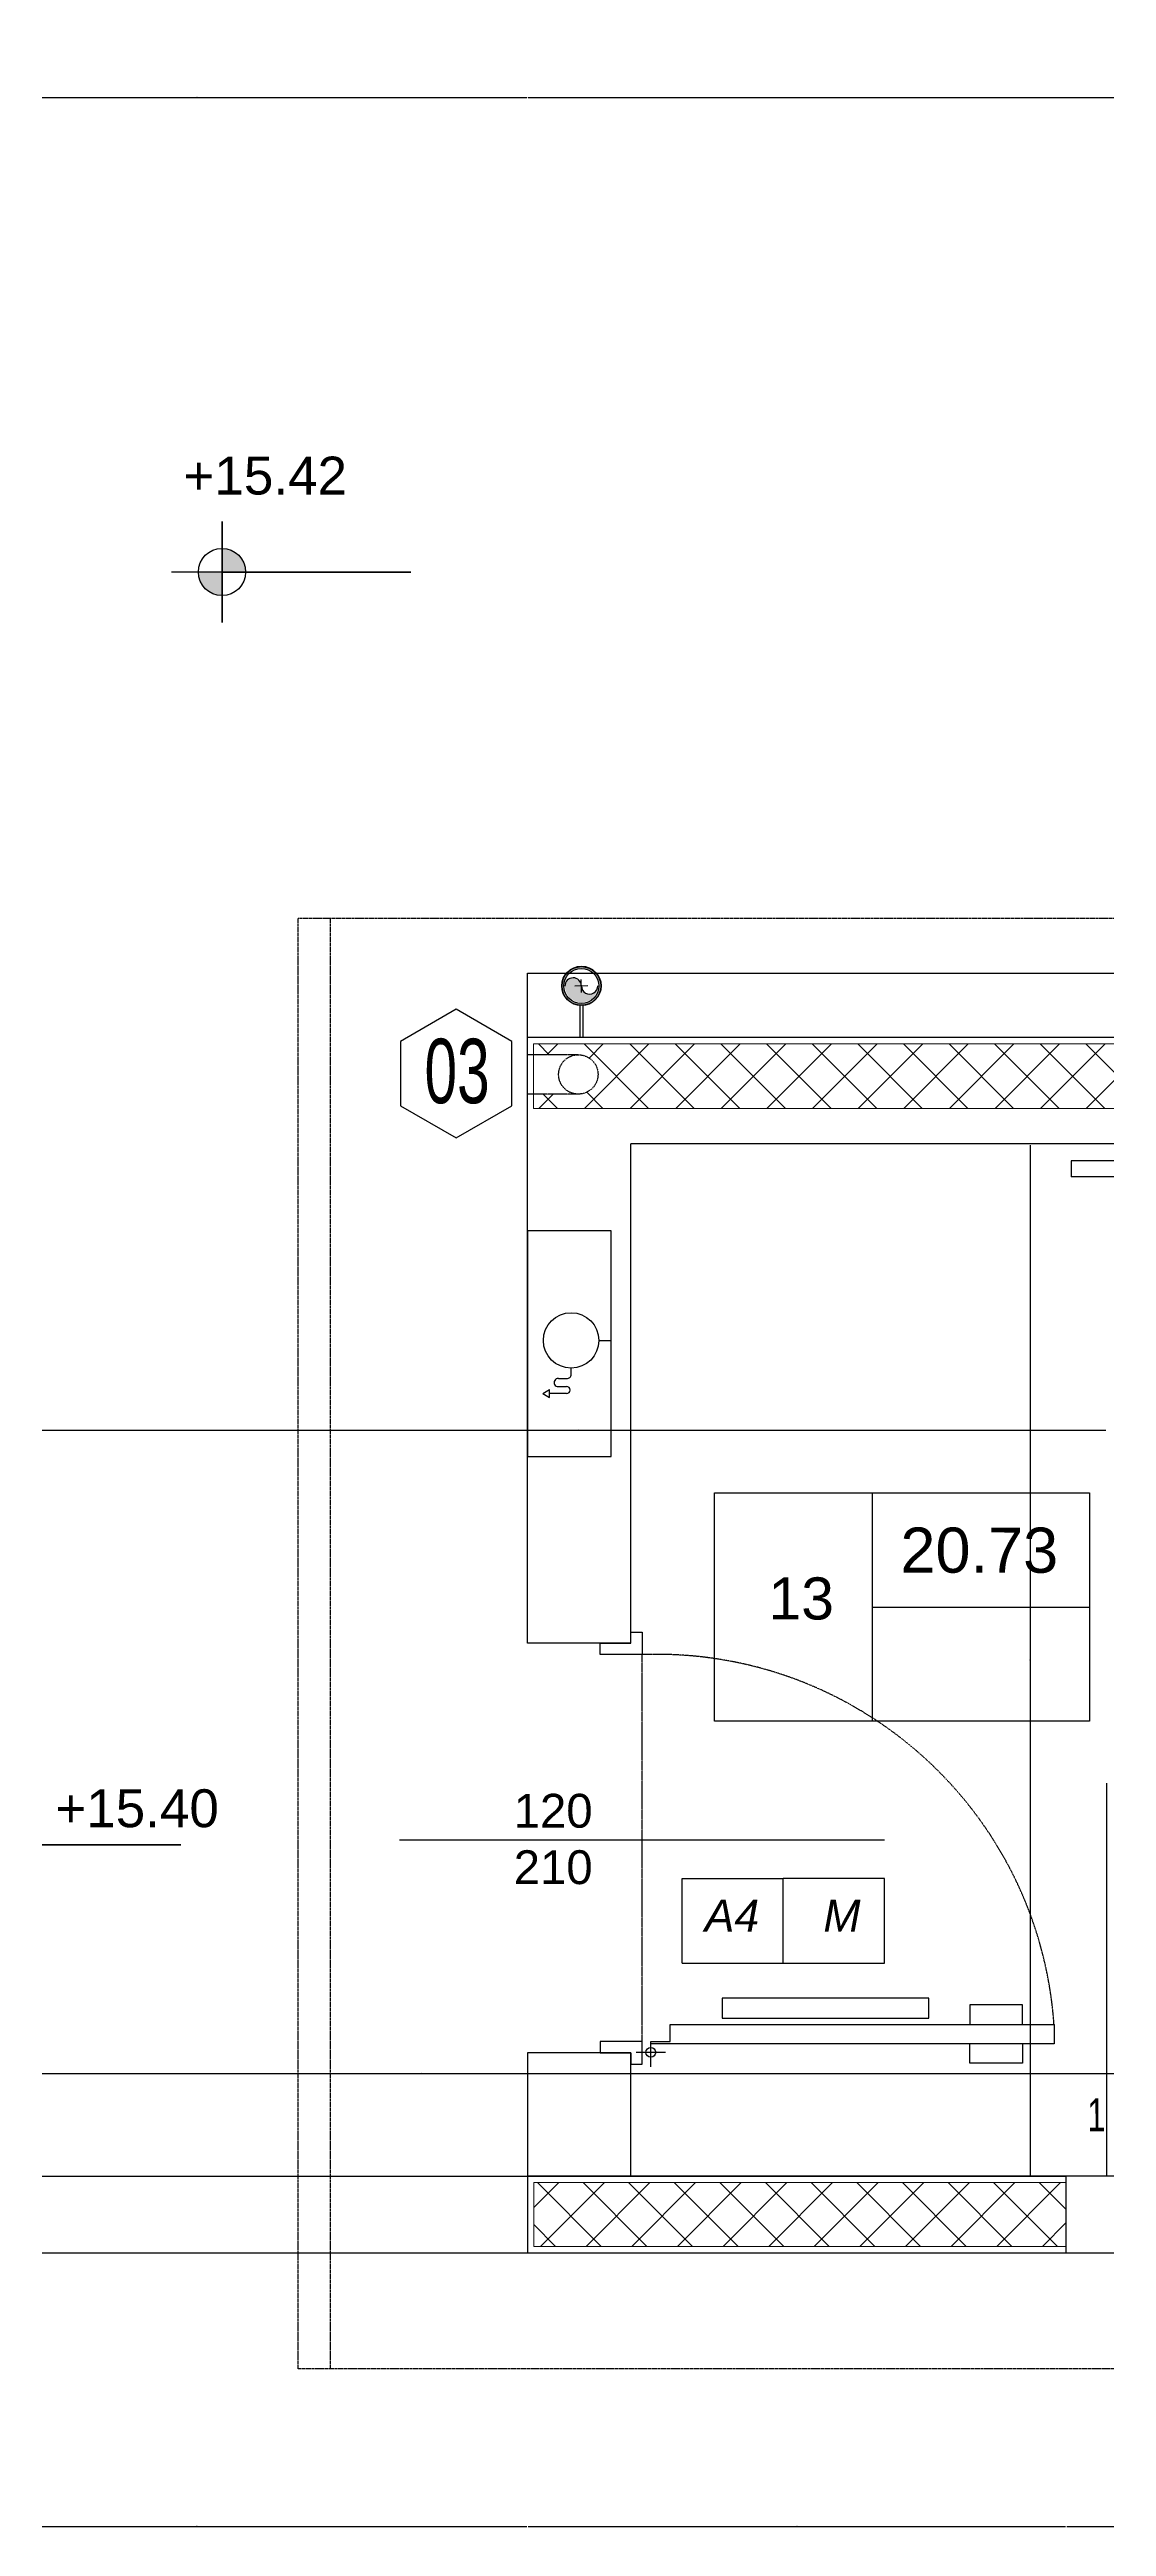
# Model space of a CAD drawing. Header units: millimetres. Extents: x -3782782348 to 131293, y -36553 to 57271.
# Drawn here: x 127594 to 127922, y -29812 to -29044 of the extents above; entities that cross this region are included whole.
import ezdxf

# ---------------------------------------------------------------- set-up
doc = ezdxf.new("R2010")
doc.units = ezdxf.units.MM
doc.header["$LTSCALE"] = 0.01
for name, pattern in [('CONTINOUS', [0]), ('HIDDEN', [0.375, 0.25, -0.125]), ('HIDDEN2', [4.7625, 3.175, -1.5875])]:
    doc.linetypes.add(name, pattern=pattern)
doc.layers.get('Defpoints').update_dxf_attribs({"color": 253})
for name, color, linetype, lineweight in [('EPC RETINI PIANO TERRENO DEFINITIVO', 4, 'Continuous', 0), ('EPC TERRENO DEFINITIVO PILASTRI', 2, 'Continuous', 0), ('X_SCALE', 1, 'Continuous', 25)]:
    doc.layers.add(name, color=color, linetype=linetype, lineweight=lineweight)
for name, color, linetype in [('Idranti', 253, 'Continuous'), ('X_cavedi', 1, 'Continuous'), ('X_Esterno', 8, 'Continuous'), ('X_FOROMETRIA SCARICO NUMERAZIONE', 6, 'Continuous'), ('X_MURI', 8, 'Continuous'), ('X_Numerazione camere', 8, 'Continuous'), ('X_Proiezini', 1, 'Continuous'), ('X_quote 1', 253, 'Continuous'), ('X_Quote altimetriche', 5, 'Continuous'), ('X_quote serramenti interni', 251, 'CONTINOUS'), ('X_Serramenti Int', 8, 'Continuous'), ('X_SIGLE ABACO', 1, 'Continuous'), ('X_TESTI', 253, 'Continuous')]:
    doc.layers.add(name, color=color, linetype=linetype)
doc.styles.add('Max 50', font='arial.ttf', dxfattribs={"width": 0.65, "height": 0.125})
doc.styles.add('nomi', font='arial.ttf')
doc.styles.add('QUOTE', font='simplex.shx', dxfattribs={"width": 0.7})
doc.styles.get("Standard").update_dxf_attribs({"font": 'arial.ttf'})
doc.dimstyles.get("Standard").update_dxf_attribs({"dimscale": 0, "dimtxt": 0.18, "dimasz": 0.18, "dimexe": 0.18, "dimexo": 0.0625, "dimgap": 0.09, "dimtad": 1, "dimdec": 0, "dimzin": 0, "dimdsep": 46, "dimtxsty": 'Standard', "dimcen": 0.09, "dimclrd": 256, "dimclre": 256, "dimclrt": 5, "dimadec": 0, "dimazin": 0, "dimtfac": 1, "dimtdec": 0, "dimtix": 1, "dimtofl": 0, "dimtmove": 2, "dimatfit": 3, "dimfxl": 1, "dimtolj": 1, "dimtzin": 0, "dimarcsym": 0})
pattern_1 = [(45, (126193.022, -24575), (-7.071068, 7.071068), []), (135, (126193.022, -24575), (-7.071068, -7.071068), [])]

# ---------------------------------------------------------------- blocks, each defined once
blk = doc.blocks.new('porta 120 metallica')
blk.add_line((66, 71.65), (66, -78.72))
at = {"linetype": 'ByBlock'}
for p, q in [((-4.42, -6.24), (3.42, -6.24)), ((0.09, -10.75), (0.09, -1.73))]:
    blk.add_line(p, q, dxfattribs=at)
at = {"color": 5, "linetype": 'HIDDEN2'}
blk.add_line((3.5, -3.53), (123.5, -3.53), dxfattribs=at)
at = {"linetype": 'ByBlock'}
for points in [[(-3.5, 0), (-3.5, -3.53), (3.5, -3.53), (3.5, 9.47), (0, 9.47), (0, 0)], [(123.5, -3.53), (123.5, 9.47), (127, 9.47), (127, 0), (130.5, 0), (130.5, -3.53)], [(8.79, -12.27), (8.79, -131.24), (3.49, -131.24), (3.49, -131.24), (2.79, -131.24), (2.79, -6.24), (3.49, -6.24), (3.49, -12.27)]]:
    blk.add_lwpolyline(points, close=True, dxfattribs=at)
for points in [[(2.8, -121.42), (-3.26, -121.42), (-3.26, -105.12), (2.79, -105.12)], [(8.79, -121.42), (14.85, -121.42), (14.85, -105.12), (8.79, -105.12)]]:
    blk.add_lwpolyline(points, dxfattribs=at)
blk.add_circle((0.09, -6.24), 1.51, dxfattribs=at)
at = {"color": 5, "linetype": 'HIDDEN2'}
blk.add_arc((0.02, -7.99), 123.56, 274.07323, 2.06635, dxfattribs=at)
blk = doc.blocks.new('*D107')
at = {"layer": 'Defpoints', "color": 0, "transparency": 16777216}
for p in [(127742.27, -29058.46, 0), (127537.34, -29356.08, 0), (127742.27, -29353.08, 0)]:
    blk.add_point(p, dxfattribs=at)
at = {"layer": 'X_quote 1', "lineweight": -2, "transparency": 16777216}
blk.add_line((127537.52, -29058.46, 0), (127742.09, -29058.46, 0), dxfattribs=at)
at = {"layer": 'X_quote 1', "transparency": 16777216}
for points in [[(127537.52, -29058.43, 0), (127537.52, -29058.49, 0), (127537.34, -29058.46, 0)], [(127742.09, -29058.43, 0), (127742.09, -29058.49, 0), (127742.27, -29058.46, 0)]]:
    blk.add_solid(points, dxfattribs=at)
at = {"layer": 'X_quote 1', "color": 5, "transparency": 16777216, "insert": (127639.8, -29058.27, 0), "char_height": 0.18, "attachment_point": 5}
blk.add_mtext('\\A1;205', dxfattribs=at)
blk = doc.blocks.new('*D247')
at = {"layer": 'Defpoints', "color": 0, "transparency": 16777216}
for p in [(128481.75, -29058.46, 0), (127742.27, -29350.08, 0), (128481.75, -29350.08, 0)]:
    blk.add_point(p, dxfattribs=at)
at = {"layer": 'X_quote 1', "lineweight": -2, "transparency": 16777216}
blk.add_line((127742.45, -29058.46, 0), (128481.57, -29058.46, 0), dxfattribs=at)
at = {"layer": 'X_quote 1', "transparency": 16777216}
for points in [[(127742.45, -29058.43, 0), (127742.45, -29058.49, 0), (127742.27, -29058.46, 0)], [(128481.57, -29058.43, 0), (128481.57, -29058.49, 0), (128481.75, -29058.46, 0)]]:
    blk.add_solid(points, dxfattribs=at)
at = {"layer": 'X_quote 1', "color": 5, "transparency": 16777216, "insert": (128112.01, -29058.27, 0), "char_height": 0.18, "attachment_point": 5}
blk.add_mtext('\\A1;739', dxfattribs=at)
blk = doc.blocks.new('*D261')
at = {"layer": 'Defpoints', "color": 0, "transparency": 16777216}
for p in [(127520.96, -29383.08, 0), (127742.27, -29383.07, 0), (127742.27, -29471.86, 0)]:
    blk.add_point(p, dxfattribs=at)
at = {"layer": 'X_quote 1', "lineweight": -2, "transparency": 16777216}
blk.add_line((127521.14, -29471.86, 0), (127742.09, -29471.86, 0), dxfattribs=at)
at = {"layer": 'X_quote 1', "transparency": 16777216}
for points in [[(127521.14, -29471.83, 0), (127521.14, -29471.89, 0), (127520.96, -29471.86, 0)], [(127742.09, -29471.83, 0), (127742.09, -29471.89, 0), (127742.27, -29471.86, 0)]]:
    blk.add_solid(points, dxfattribs=at)
at = {"layer": 'X_quote 1', "color": 5, "transparency": 16777216, "insert": (127631.61, -29471.68, 0), "char_height": 0.18, "attachment_point": 5}
blk.add_mtext('\\A1;221', dxfattribs=at)
blk = doc.blocks.new('*D262')
at = {"layer": 'Defpoints', "color": 0, "transparency": 16777216}
for p in [(127742.27, -29383.08, 0), (127774.27, -29460.54, 0), (127774.27, -29471.86, 0)]:
    blk.add_point(p, dxfattribs=at)
at = {"layer": 'X_quote 1', "lineweight": -2, "transparency": 16777216}
blk.add_line((127742.45, -29471.86, 0), (127774.09, -29471.86, 0), dxfattribs=at)
at = {"layer": 'X_quote 1', "transparency": 16777216}
for points in [[(127742.45, -29471.83, 0), (127742.45, -29471.89, 0), (127742.27, -29471.86, 0)], [(127774.09, -29471.83, 0), (127774.09, -29471.89, 0), (127774.27, -29471.86, 0)]]:
    blk.add_solid(points, dxfattribs=at)
at = {"layer": 'X_quote 1', "color": 5, "transparency": 16777216, "insert": (127758.27, -29471.67, 0), "char_height": 0.18, "attachment_point": 5}
blk.add_mtext('\\A1;32', dxfattribs=at)
blk = doc.blocks.new('*D127')
at = {"layer": 'Defpoints', "color": 0, "transparency": 16777216}
for p in [(127537.34, -29734.05, 0), (127742.27, -29735.06, 0), (127742.27, -29811.93, 0)]:
    blk.add_point(p, dxfattribs=at)
at = {"layer": 'X_quote 1', "lineweight": -2, "transparency": 16777216}
blk.add_line((127537.52, -29811.93, 0), (127742.09, -29811.93, 0), dxfattribs=at)
at = {"layer": 'X_quote 1', "transparency": 16777216}
for points in [[(127537.52, -29811.9, 0), (127537.52, -29811.96, 0), (127537.34, -29811.93, 0)], [(127742.09, -29811.9, 0), (127742.09, -29811.96, 0), (127742.27, -29811.93, 0)]]:
    blk.add_solid(points, dxfattribs=at)
at = {"layer": 'X_quote 1', "color": 5, "transparency": 16777216, "insert": (127639.8, -29811.75, 0), "char_height": 0.18, "attachment_point": 5}
blk.add_mtext('\\A1;205', dxfattribs=at)
blk = doc.blocks.new('*D322')
at = {"layer": 'Defpoints', "color": 0, "transparency": 16777216}
for p in [(127742.27, -29727.06), (127909.25, -29727.06, 0), (127909.25, -29811.93)]:
    blk.add_point(p, dxfattribs=at)
at = {"layer": 'X_quote 1', "lineweight": -2, "transparency": 16777216}
blk.add_line((127742.45, -29811.93), (127909.07, -29811.93), dxfattribs=at)
at = {"layer": 'X_quote 1', "transparency": 16777216}
for points in [[(127742.45, -29811.9), (127742.45, -29811.96), (127742.27, -29811.93)], [(127909.07, -29811.9), (127909.07, -29811.96), (127909.25, -29811.93)]]:
    blk.add_solid(points, dxfattribs=at)
at = {"layer": 'X_quote 1', "color": 5, "transparency": 16777216, "insert": (127825.76, -29811.75), "char_height": 0.18, "attachment_point": 5}
blk.add_mtext('\\A1;167', dxfattribs=at)
blk = doc.blocks.new('*D323')
at = {"layer": 'Defpoints', "color": 0, "transparency": 16777216}
for p in [(127909.25, -29727.06, 0), (128009.25, -29727.06), (128009.25, -29811.93)]:
    blk.add_point(p, dxfattribs=at)
at = {"layer": 'X_quote 1', "lineweight": -2, "transparency": 16777216}
blk.add_line((127909.43, -29811.93), (128009.07, -29811.93), dxfattribs=at)
at = {"layer": 'X_quote 1', "transparency": 16777216}
for points in [[(127909.43, -29811.9), (127909.43, -29811.96), (127909.25, -29811.93)], [(128009.07, -29811.9), (128009.07, -29811.96), (128009.25, -29811.93)]]:
    blk.add_solid(points, dxfattribs=at)
at = {"layer": 'X_quote 1', "color": 5, "transparency": 16777216, "insert": (127959.25, -29811.75), "char_height": 0.18, "attachment_point": 5}
blk.add_mtext('\\A1;100', dxfattribs=at)
blk = doc.blocks.new('*D162')
at = {"layer": 'Defpoints', "color": 0, "transparency": 16777216}
for p in [(127798.43, -29383.29), (127798.43, -29703.28), (127898.06, -29703.28, 0)]:
    blk.add_point(p, dxfattribs=at)
at = {"layer": 'X_quote 1', "lineweight": -2, "transparency": 16777216}
blk.add_line((127898.06, -29383.47, 0), (127898.06, -29703.1, 0), dxfattribs=at)
at = {"layer": 'X_quote 1', "transparency": 16777216}
for points in [[(127898.03, -29383.47, 0), (127898.09, -29383.47, 0), (127898.06, -29383.29, 0)], [(127898.03, -29703.1, 0), (127898.09, -29703.1, 0), (127898.06, -29703.28, 0)]]:
    blk.add_solid(points, dxfattribs=at)
at = {"layer": 'X_quote 1', "color": 5, "transparency": 16777216, "insert": (127897.88, -29543.28, 0), "char_height": 0.18, "attachment_point": 5, "rotation": 90}
blk.add_mtext('\\A1;320', dxfattribs=at)
blk = doc.blocks.new('*D166')
at = {"layer": 'Defpoints', "color": 0, "transparency": 16777216}
for p in [(127921.74, -29671.49, 0), (127921.74, -29693.43), (127497.33, -29703.49)]:
    blk.add_point(p, dxfattribs=at)
at = {"layer": 'X_quote 1', "lineweight": -2, "transparency": 16777216}
blk.add_line((127497.51, -29671.49, 0), (127921.56, -29671.49, 0), dxfattribs=at)
at = {"layer": 'X_quote 1', "transparency": 16777216}
for points in [[(127497.51, -29671.46, 0), (127497.51, -29671.52, 0), (127497.33, -29671.49, 0)], [(127921.56, -29671.46, 0), (127921.56, -29671.52, 0), (127921.74, -29671.49, 0)]]:
    blk.add_solid(points, dxfattribs=at)
at = {"layer": 'X_quote 1', "color": 5, "transparency": 16777216, "insert": (127709.54, -29671.31, 0), "char_height": 0.18, "attachment_point": 5}
blk.add_mtext('\\A1;424', dxfattribs=at)
blk = doc.blocks.new('*D170')
at = {"layer": 'Defpoints', "color": 0, "transparency": 16777216}
for p in [(127921.74, -29656.49), (128221.74, -29656.49), (128221.74, -29671.49, 0)]:
    blk.add_point(p, dxfattribs=at)
at = {"layer": 'X_quote 1', "lineweight": -2, "transparency": 16777216}
blk.add_line((127921.92, -29671.49, 0), (128221.56, -29671.49, 0), dxfattribs=at)
at = {"layer": 'X_quote 1', "transparency": 16777216}
for points in [[(127921.92, -29671.46, 0), (127921.92, -29671.52, 0), (127921.74, -29671.49, 0)], [(128221.56, -29671.46, 0), (128221.56, -29671.52, 0), (128221.74, -29671.49, 0)]]:
    blk.add_solid(points, dxfattribs=at)
at = {"layer": 'X_quote 1', "color": 5, "transparency": 16777216, "insert": (128071.74, -29671.3, 0), "char_height": 0.18, "attachment_point": 5}
blk.add_mtext('\\A1;300', dxfattribs=at)
blk = doc.blocks.new('*D302')
at = {"layer": 'Defpoints', "color": 0, "transparency": 16777216}
for p in [(127774.27, -29383.08, 0), (127921.74, -29383.08), (127921.74, -29471.86)]:
    blk.add_point(p, dxfattribs=at)
at = {"layer": 'X_quote 1', "lineweight": -2, "transparency": 16777216}
blk.add_line((127774.45, -29471.86), (127921.56, -29471.86), dxfattribs=at)
at = {"layer": 'X_quote 1', "transparency": 16777216}
for points in [[(127774.45, -29471.83), (127774.45, -29471.89), (127774.27, -29471.86)], [(127921.56, -29471.83), (127921.56, -29471.89), (127921.74, -29471.86)]]:
    blk.add_solid(points, dxfattribs=at)
at = {"layer": 'X_quote 1', "color": 5, "transparency": 16777216, "insert": (127848, -29471.68), "char_height": 0.18, "attachment_point": 5}
blk.add_mtext('\\A1;147', dxfattribs=at)
blk = doc.blocks.new('quota altim')
at = {"layer": 'X_Quote altimetriche', "ltscale": 4}
h = blk.add_hatch(color=256, dxfattribs=at)
h.paths.add_polyline_path([(0, 18.7), (0, 0), (18.7, 0, 0.414214)])
h.paths.add_polyline_path([(0, 0), (-18.7, 0, 0.414214), (0, -18.7)])
blk.add_lwpolyline([(0, 0), (0, 40), (0, 40), (0, -40), (0, -40), (0, 0), (40, 0), (149.3, 0), (0, 0), (-40, 0), (-40, 0)], dxfattribs=at)
blk.add_circle((0, 0), 18.7, dxfattribs=at)
blk = doc.blocks.new('colonna')
at = {"ltscale": 20}
h = blk.add_hatch(color=256, dxfattribs=at)
h.paths.add_polyline_path([(793.7017, -32.3658, -1), (793.5795, -32.3671, -1)])
h.paths.add_polyline_path([(793.5863, -32.367, 1), (793.6949, -32.3659, 1)], flags=16)
blk.add_hatch(color=256).paths.add_polyline_path([(793.6915, -32.3659, -1), (793.5897, -32.3669, -1), (793.6406, -32.3664, 1)])
at = {"color": 2}
for p, q in [((793.6408, -32.3868), (793.6404, -32.346)), ((793.661, -32.3662), (793.6202, -32.3666))]:
    blk.add_line(p, q, dxfattribs=at)
at = {"color": 7}
for radius in [0.0611, 0.0543]:
    blk.add_circle((793.6406, -32.3664), radius, dxfattribs=at)
at = {"color": 2}
for centre, start, end in [((793.6151, -32.3667), 0.59194, 180.59194), ((793.6661, -32.3662), 180.59194, 0.59194)]:
    blk.add_arc(centre, 0.0255, start, end, dxfattribs=at)

msp = doc.modelspace()

# ---------------------------------------------------------------- hatches: boundary and pattern name
at = {"layer": 'EPC RETINI PIANO TERRENO DEFINITIVO'}
h = msp.add_hatch(dxfattribs=at)
h.set_pattern_fill('_USER', color=256, scale=10, angle=45, style=0, double=1, pattern_type=0)
h.set_pattern_definition(pattern_1)
h.paths.add_polyline_path([(128479.75, -29352.05), (127744.17, -29352.05), (127744.17, -29355.41), (127758.04, -29355.41, -0.414214), (127764.16, -29361.52, -0.414214), (127758.04, -29367.63), (127744.17, -29367.63), (127744.17, -29372.05), (128479.75, -29372.05)])
h = msp.add_hatch(dxfattribs=at)
h.set_pattern_fill('_USER', color=256, scale=10, angle=45, style=0, double=1, pattern_type=0)
h.set_pattern_definition(pattern_1)
h.paths.add_polyline_path([(128479.75, -29705.28), (128009.25, -29705.28), (128009.25, -29725.06), (128011.38, -29725.06), (128479.75, -29725.06)])
h.paths.add_polyline_path([(127909.25, -29705.28), (127744.27, -29705.28), (127744.27, -29725.06), (127909.25, -29725.06)])

# ---------------------------------------------------------------- linework, layer by layer
at = {"layer": 'EPC TERRENO DEFINITIVO PILASTRI'}
for p, q in [((127744.17, -29352.05, 0), (128479.75, -29352.05, 0)), ((127744.17, -29352.05, 0), (127744.17, -29372.05, 0)), ((127744.17, -29372.05, 0), (128479.75, -29372.05, 0))]:
    msp.add_line(p, q, dxfattribs=at)
msp.add_lwpolyline([(127909.25, -29705.28), (127744.27, -29705.28), (127744.27, -29725.06), (127909.25, -29725.06)], close=True, dxfattribs=at)
at = {"layer": 'Idranti'}
for p, q in [((127768.27, -29410.02, 0), (127742.27, -29410.02, 0)), ((127742.27, -29410.02, 0), (127742.27, -29480.02, 0)), ((127768.27, -29480.02, 0), (127768.27, -29410.02, 0)), ((127764.4, -29444.04, 0), (127768.27, -29444.04, 0)), ((127747.03, -29460.51, 0), (127749.13, -29459.26, 0)), ((127749.13, -29461.77, 0), (127749.13, -29459.26, 0)), ((127751.8, -29458.34, 0), (127754.41, -29458.34, 0)), ((127751.86, -29455.84, 0), (127754.46, -29455.84, 0)), ((127755.81, -29454.6, 0), (127755.81, -29452.63, 0)), ((127747.03, -29460.51, 0), (127749.13, -29461.77, 0)), ((127754.41, -29460.51, 0), (127749.13, -29460.51, 0)), ((127742.27, -29480.02, 0), (127768.27, -29480.02, 0))]:
    msp.add_line(p, q, dxfattribs=at)
msp.add_circle((127755.81, -29444.04, 0), 8.59, dxfattribs=at)
for centre, radius, start, end in [((127751.77, -29457.09, 0), 1.25, 85.70036, 271.65415), ((127754.41, -29459.42, 0), 1.09, 270, 90), ((127754.56, -29454.6, 0), 1.25, 265.70036, 0)]:
    msp.add_arc(centre, radius, start, end, dxfattribs=at)
at = {"layer": 'X_cavedi'}
for p, q in [((127758.49, -29340.08, 0), (127758.49, -29350.08, 0)), ((127759.49, -29340.08, 0), (127759.49, -29350.08, 0))]:
    msp.add_line(p, q, dxfattribs=at)
at = {"layer": 'X_cavedi', "linetype": 'HIDDEN', "ltscale": 30}
for p, q in [((127758.04, -29355.41, 0), (127742.27, -29355.41, 0)), ((127758.04, -29367.63, 0), (127742.27, -29367.63, 0))]:
    msp.add_line(p, q, dxfattribs=at)
at = {"layer": 'X_cavedi'}
msp.add_circle((127758.99, -29334.08, 0), 6, dxfattribs=at)
at = {"layer": 'X_cavedi', "linetype": 'HIDDEN', "ltscale": 30}
msp.add_circle((127758.04, -29361.52, 0), 6.11, dxfattribs=at)
at = {"layer": 'X_Esterno'}
msp.add_line((127742.27, -29350.08, 0), (127742.27, -29330.08, 0), dxfattribs=at)
at = {"layer": 'X_Esterno', "elevation": 0}
msp.add_lwpolyline([(127742.27, -29330.08), (128531.81, -29330.08), (128531.81, -24549.36), (128234.2, -24549.36)], dxfattribs=at)
at = {"layer": 'X_FOROMETRIA SCARICO NUMERAZIONE', "elevation": 0}
msp.add_lwpolyline([(127702.93, -29371.24), (127720.21, -29381.21), (127737.48, -29371.24), (127737.48, -29351.29), (127720.21, -29341.32), (127702.93, -29351.29)], close=True, dxfattribs=at)
at = {"layer": 'X_MURI', "ltscale": 30}
for p, q in [((128481.75, -29350.08, 0), (127742.27, -29350.08, 0)), ((128481.75, -29383.08, 0), (127774.27, -29383.08, 0)), ((127774.24, -29538, 0), (127742.27, -29538, 0)), ((127774.27, -29665, 0), (127742.27, -29665, 0)), ((127742.27, -29665, 0), (127742.27, -29727.06, 0))]:
    msp.add_line(p, q, dxfattribs=at)
at = {"layer": 'X_MURI', "ltscale": 2}
for p, q in [((127742.27, -29538, 0), (127742.27, -29350.08, 0)), ((127774.27, -29538, 0), (127774.27, -29383.08, 0)), ((127774.27, -29703.06, 0), (127774.27, -29665, 0))]:
    msp.add_line(p, q, dxfattribs=at)
at = {"layer": 'X_MURI', "color": 253}
msp.add_line((127909.25, -29727.06, 0), (127909.25, -29703.28, 0), dxfattribs=at)
at = {"layer": 'X_MURI', "ltscale": 2}
msp.add_lwpolyline([(127909.25, -29703.28), (127742.27, -29703.28), (127742.27, -29727.06), (127909.25, -29727.06)], close=True, dxfattribs=at)
at = {"layer": 'X_Numerazione camere'}
for p, q in [((127849.09, -29491.35, 0), (127849.09, -29562.12, 0)), ((127849.09, -29526.74, 0), (127916.47, -29526.74, 0))]:
    msp.add_line(p, q, dxfattribs=at)
at = {"layer": 'X_Numerazione camere', "elevation": 0}
msp.add_lwpolyline([(127800.22, -29491.35), (127916.47, -29491.35), (127916.47, -29562.12), (127800.22, -29562.12)], close=True, dxfattribs=at)
at = {"layer": 'X_Proiezini', "linetype": 'HIDDEN', "ltscale": 100}
for p, q in [((127671.2, -29313.04, 0), (128534.3, -29313.04, 0)), ((127671.2, -29763.04, 0), (127671.2, -29313.04, 0)), ((127681.2, -29763.04, 0), (127681.2, -29313.04, 0)), ((128534.3, -29763.04, 0), (127671.2, -29763.04, 0))]:
    msp.add_line(p, q, dxfattribs=at)
at = {"layer": 'X_Proiezini', "ltscale": 0.5}
for p, q in [((127556.85, -29703.28, 0), (127909.25, -29703.28, 0)), ((128009.25, -29703.28, 0), (127909.25, -29703.28, 0)), ((127556.85, -29727.06, 0), (127909.25, -29727.06, 0)), ((127909.25, -29727.06, 0), (128013.38, -29727.06, 0))]:
    msp.add_line(p, q, dxfattribs=at)
at = {"layer": 'X_SCALE', "ltscale": 0.5}
for p, q in [((128102.97, -29388.29), (127910.82, -29388.29)), ((127910.82, -29388.29), (127910.82, -29393.29)), ((127910.82, -29388.29), (127910.82, -29393.29)), ((128104.2, -29393.29), (127910.82, -29393.29)), ((127921.74, -29581.38), (127921.74, -29703.28))]:
    msp.add_line(p, q, dxfattribs=at)
at = {"layer": 'X_Serramenti Int', "elevation": 0}
msp.add_lwpolyline([(127802.58, -29654.23), (127866.69, -29654.23), (127866.69, -29648.11), (127802.58, -29648.11)], close=True, dxfattribs=at)
at = {"layer": 'X_SIGLE ABACO'}
for p, q in [((127821.57, -29637.2, 0), (127821.57, -29611, 0)), ((127821.57, -29637.2, 0), (127821.57, -29611, 0)), ((127852.97, -29611, 0), (127821.57, -29611, 0)), ((127852.97, -29637.2, 0), (127852.97, -29611, 0)), ((127852.97, -29637.2, 0), (127852.97, -29611, 0)), ((127790.18, -29637.2, 0), (127852.97, -29637.2, 0))]:
    msp.add_line(p, q, dxfattribs=at)
at = {"layer": 'X_SIGLE ABACO', "elevation": 0}
msp.add_lwpolyline([(127790.18, -29637.2), (127790.18, -29611), (127821.57, -29611)], dxfattribs=at)

# ---------------------------------------------------------------- block references
at = {"layer": 'X_FOROMETRIA SCARICO NUMERAZIONE', "xscale": 100, "yscale": 100, "zscale": 100}
msp.add_blockref('colonna', (48394.93, -26097.43, 0), dxfattribs=at)
at = {"layer": 'X_Quote altimetriche', "xscale": 0.3919999999943684, "yscale": 0.3919999999943684, "zscale": 0.3919999999943684}
for p in [(127647.59, -29205.66), (127576.31, -29600.5)]:
    msp.add_blockref('quota altim', p, dxfattribs=at)
at = {"layer": 'X_Serramenti Int', "rotation": 90}
msp.add_blockref('porta 120 metallica', (127774.27, -29665, 0), dxfattribs=at)

# ---------------------------------------------------------------- texts
at = {"layer": 'X_FOROMETRIA SCARICO NUMERAZIONE', "insert": (127710.36, -29350.45), "char_height": 20, "width": 96.6229, "attachment_point": 1, "style": 'Max 50'}
msp.add_mtext('{03}', dxfattribs=at)
at = {"layer": 'X_Numerazione camere', "insert": (127906.79, -29509.21, 0), "char_height": 11.664, "width": 116.6418, "attachment_point": 6, "rotation": 359.95576, "style": 'nomi'}
msp.add_mtext('{\\H1.2x;20.73}', dxfattribs=at)
at = {"layer": 'X_Numerazione camere', "color": 1, "insert": (127837.28, -29524.17, 0), "char_height": 8.1648, "width": 81.6493, "attachment_point": 6, "rotation": 359.95576, "style": 'nomi'}
msp.add_mtext('{\\H1.6x;13}', dxfattribs=at)
at = {"layer": 'X_Quote altimetriche', "ltscale": 4, "char_height": 11.76, "width": 112.7992, "attachment_point": 1}
for s, insert in [('{\\fArial|b0|i0|c0|p34;+15.42}', (127635.64, -29169.87)), ('{\\fArial|b0|i0|c0|p34;+15.40}', (127595.92, -29583.28))]:
    msp.add_mtext(s, dxfattribs=dict(at, insert=insert))
at = {"layer": 'X_quote serramenti interni', "insert": (127738.01, -29598.78, 0), "char_height": 10.5, "width": 105.0016, "attachment_point": 4, "rotation": 0.04424, "style": 'nomi'}
msp.add_mtext('120\\P\\pxql;210', dxfattribs=at)
at = {"layer": 'X_SIGLE ABACO', "color": 251, "char_height": 11.55, "width": 115.5, "attachment_point": 6, "rotation": 0.04793, "style": 'nomi'}
for s, insert in [('{\\fArial|b0|i1|c0|p34;\\H0.8573x;A4}', (127814.12, -29622.48, 0)), ('{\\fArial|b0|i1|c0|p34;\\H0.8573x;M}', (127845.52, -29622.48, 0))]:
    msp.add_mtext(s, dxfattribs=dict(at, insert=insert))
at = {"layer": 'X_TESTI', "insert": (127915.86, -29689.41, 0), "char_height": 0.9412, "width": 112.266, "attachment_point": 7, "rotation": 0.28019, "style": 'QUOTE'}
msp.add_mtext('{\\fArial|b0|i0|c0|p34;\\H10.9x;1}', dxfattribs=at)

# ---------------------------------------------------------------- dimensions: what is measured, and where the dimension line sits
at = {"layer": 'X_quote 1'}
for base, p1, p2, picture, middle in [((127742.27, -29058.46, 0), (127537.34, -29356.08, 0), (127742.27, -29353.08, 0), '*D107', (127639.8, -29058.27, 0)), ((128481.75, -29058.46, 0), (127742.27, -29350.08, 0), (128481.75, -29350.08, 0), '*D247', (128112.01, -29058.27, 0)), ((127742.27, -29471.86, 0), (127520.96, -29383.08, 0), (127742.27, -29383.07, 0), '*D261', (127631.61, -29471.68, 0)), ((127774.27, -29471.86, 0), (127742.27, -29383.08, 0), (127774.27, -29460.54, 0), '*D262', (127758.27, -29471.67, 0)), ((127921.74, -29471.86), (127774.27, -29383.08, 0), (127921.74, -29383.08), '*D302', (127848, -29471.68)), ((128221.74, -29671.49, 0), (127921.74, -29656.49), (128221.74, -29656.49), '*D170', (128071.74, -29671.3, 0)), ((127921.74, -29671.49, 0), (127497.33, -29703.49), (127921.74, -29693.43), '*D166', (127709.54, -29671.31, 0)), ((127909.25, -29811.93), (127742.27, -29727.06), (127909.25, -29727.06, 0), '*D322', (127825.76, -29811.75)), ((128009.25, -29811.93), (127909.25, -29727.06, 0), (128009.25, -29727.06), '*D323', (127959.25, -29811.75)), ((127742.27, -29811.93, 0), (127537.34, -29734.05, 0), (127742.27, -29735.06, 0), '*D127', (127639.8, -29811.75, 0))]:
    dim = msp.add_linear_dim(base=base, p1=p1, p2=p2, dimstyle='Standard', override={"dimscale": 1, "dimse1": 1, "dimse2": 1}, dxfattribs=at)
    dim.commit()
    dim.dimension.update_dxf_attribs({"geometry": picture, "text_midpoint": middle})
dim = msp.add_linear_dim(base=(127898.06, -29703.28, 0), p1=(127798.43, -29383.29), p2=(127798.43, -29703.28), angle=90, dimstyle='Standard', override={"dimscale": 1, "dimse1": 1, "dimse2": 1}, dxfattribs=at)
dim.commit()
dim.dimension.update_dxf_attribs({"geometry": '*D162', "text_midpoint": (127897.88, -29543.28, 0)})

doc.saveas('drawing.dxf')
